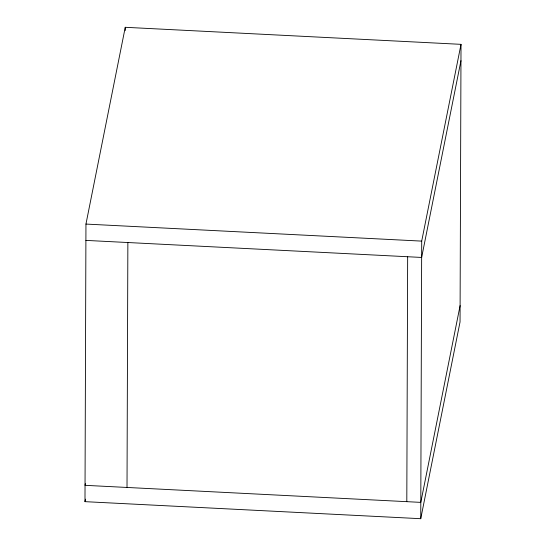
<?xml version="1.0" encoding="UTF-8"?>
<svg xmlns="http://www.w3.org/2000/svg" width="546" height="546" viewBox="0 0 546 546"><rect width="100%" height="100%" fill="white"/><g stroke="black" fill="none" stroke-linecap="round" stroke-linejoin="round"><path stroke-width="0.82" d="M84.985 501.658L85.954 224.072L125.259 27.3L461.015 44.342L460.046 321.928L420.741 518.7L84.985 501.658L85.483 499.153M125.252 30.562L125.259 27.3M127.013 487.455L127.866 242.526M406.804 501.658L407.657 256.736M420.741 518.7L421.703 241.114L461.015 44.342M85.374 483.66L85.039 485.326L420.795 502.375L460.101 305.603M460.96 60.674L421.648 257.446L85.899 240.397M85.954 224.072L421.703 241.114"/></g></svg>
